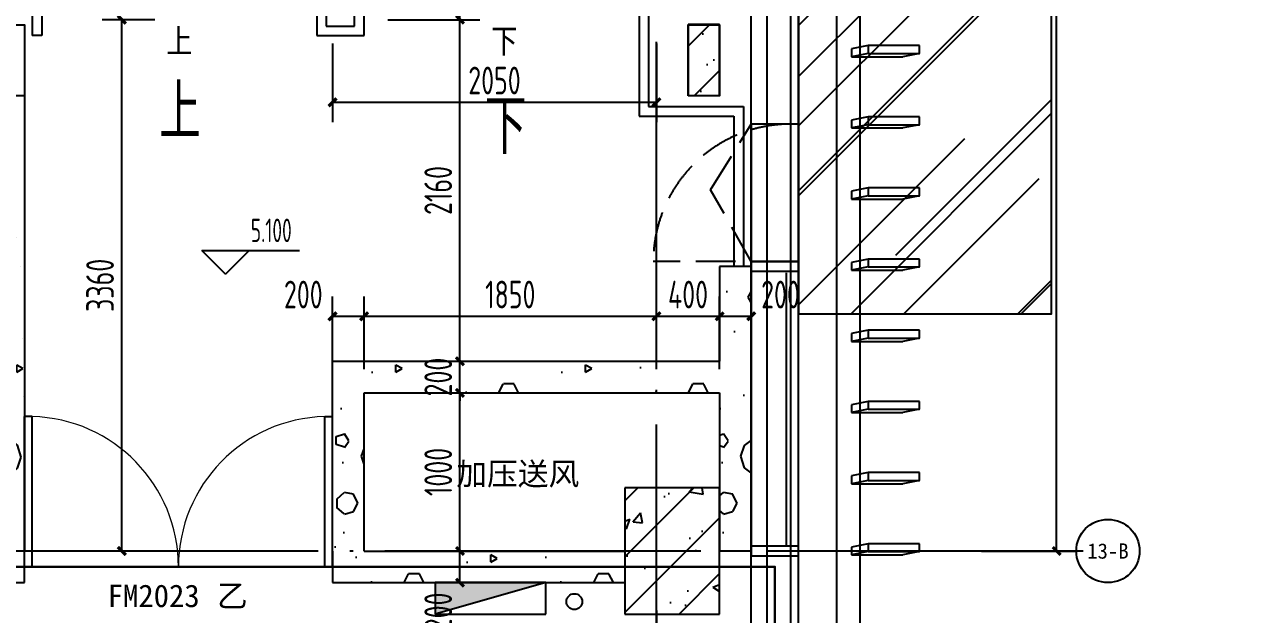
# Model space of a CAD drawing. Extents: x 116425 to 211028, y 11881 to 56060.
# Drawn here: x 120423 to 128145, y 18144 to 21876 of the extents above; entities that cross this region are included whole.
import ezdxf
from ezdxf.enums import TextEntityAlignment as Align
from ezdxf.xclip import XClip

# ---------------------------------------------------------------- set-up
doc = ezdxf.new("R2010")
doc.units = 0
doc.header["$LTSCALE"] = 1000
doc.header["$MEASUREMENT"] = 0
doc.header["$XCLIPFRAME"] = 0
for name, pattern in [('13#楼幕墙$0$DASH', [0.35, 0.25, -0.1]), ('X-104 13#平面$0$DASH', [0.35, 0.25, -0.1]), ('X-104 13#平面$0$DOTE', [2.42, 2, -0.2, 0.02, -0.2])]:
    doc.linetypes.add(name, pattern=pattern)
for name, color, linetype in [('01-标注_尺寸', 124, 'Continuous'), ('01-标注_标高', 200, 'Continuous'), ('01-标注_轴线坐标', 132, 'Continuous'), ('02-TEXT_标注', 130, 'Continuous'), ('02-TEXT_轴号', 7, 'Continuous'), ('13#楼幕墙$0$A-C_幕墙龙骨', 133, 'Continuous'), ('13#楼幕墙$0$A-C_玻璃幕墙', 140, 'Continuous'), ('13#楼幕墙$0$A-C_窗', 140, 'Continuous'), ('13#楼幕墙$0$A-TECH_结构', 21, 'Continuous'), ('13#楼幕墙$0$A-金属背板', 30, 'Continuous'), ('13#楼幕墙$0$D-铝板', 181, 'Continuous'), ('DOOR_FIRE_TEXT', 7, 'Continuous'), ('s-colu', 40, 'Continuous'), ('X-104 13#平面$0$A-C_玻璃幕墙', 140, 'Continuous'), ('X-104 13#平面$0$A-O_屋面', 201, 'Continuous'), ('X-104 13#平面$0$A-TECH_水', 3, 'Continuous'), ('X-104 13#平面$0$A-TECH_结构', 21, 'Continuous'), ('X-104 13#平面$0$A_AXIS-轴线', 36, 'X-104 13#平面$0$DOTE'), ('X-104 13#平面$0$DOOR_FIRE', 220, 'Continuous'), ('X-104 13#平面$0$EH_玻璃', 156, 'Continuous'), ('X-104 13#平面$0$PUB_TEXT', 7, 'Continuous'), ('X-104 13#平面$0$s-colu', 40, 'Continuous'), ('X-104 13#平面$0$X-104 13#平面$0$A-TECH_结构', 21, 'Continuous'), ('X-104 13#平面$1$05-填充_天正', 26, 'Continuous'), ('X-104 13#平面$1$A-E_栏杆', 232, 'Continuous'), ('X-104 13#平面$1$A_STR-砌块墙', 121, 'Continuous'), ('X-104 13#平面$1$A_STR-砼柱', 51, 'Continuous')]:
    doc.layers.add(name, color=color, linetype=linetype)
doc.layers.add('X-104 13#平面$0$000套内', color=226, linetype='Continuous', lineweight=30, plot=False)
doc.styles.add('_TCH_AXIS', font='STXIHEI_0.TTF', dxfattribs={"width": 0.75})
doc.styles.add('_TCH_DIM', font='ros1.shx', dxfattribs={"bigfont": 'jd.shx'})
doc.styles.add('_TCH_DIM_T3', font='ROS1', dxfattribs={"width": 0.8, "bigfont": 'JD'})
doc.styles.add('_TCH_WINDOW', font='STXIHEI_0.TTF')
doc.styles.get("Standard").update_dxf_attribs({"font": 'STXIHEI_0.TTF'})
doc.styles.add('X-104 13#平面$0$_TCH_DIM', font='ros1.shx', dxfattribs={"width": 0.8, "bigfont": 'jd.shx'})
doc.dimstyles.new('_TCH_ARCH&&50', dxfattribs={"dimtxt": 175, "dimasz": 50, "dimexe": 125, "dimexo": 150, "dimgap": 50, "dimtad": 1, "dimdec": 0, "dimzin": 0, "dimdsep": 46, "dimtxsty": '_TCH_DIM_T3', "dimblk": 'ARCHTICK', "dimcen": 0.09, "dimclrt": 7, "dimazin": 2, "dimtfac": 1, "dimtdec": 0, "dimtix": 1, "dimtmove": 2, "dimatfit": 3, "dimfxl": 0, "dimtolj": 1, "dimtzin": 0, "dimarcsym": 0})
pattern_1 = [(0, (354, -366), (600, 1200), [0, -1200]), (0, (-348, -528), (600, 1200), [0, -1200]), (0, (42, -540), (600, 1200), [0, -1200]), (0, (468, -186), (600, 1200), [0, -1200]), (0, (-30, -600), (600, 1200), [0, -1200]), (0, (588, 570), (600, 1200), [0, -1200]), (0, (222, 474), (600, 1200), [0, -1200]), (0, (414, 324), (600, 1200), [0, -1200]), (0, (-564, 300), (600, 1200), [0, -1200]), (0, (24, 246), (600, 1200), [0, -1200]), (0, (-204, -60), (600, 1200), [0, -1200]), (0, (-192, -510), (600, 1200), [0, -1200]), (0, (258, -558), (600, 1200), [0, -1200]), (0, (588, -30), (600, 1200), [0, -1200]), (0, (-534, -216), (600, 1200), [0, -1200]), (0, (-432, -12), (600, 1200), [0, -1200]), (0, (36, -96), (600, 1200), [0, -1200]), (0, (-132, -270), (600, 1200), [0, -1200]), (0, (-228, 126), (600, 1200), [0, -1200]), (0, (-78, 576), (600, 1200), [0, -1200]), (0, (-486, -468), (600, 1200), [0, -1200]), (0, (174, 330), (600, 1200), [0, -1200]), (0, (-384, 348), (600, 1200), [0, -1200]), (0, (-480, 504), (600, 1200), [0, -1200]), (130.601294, (514.286, 194.286), (-2999.999967, 3600.000016), [52.683, -22074.222]), (18.43495, (428.57, 217.14), (3000, 1200), [54.21, -7535.256]), (90, (428.6, 165.7), (600, 1200), [51.429, -2348.571]), (161.56505, (480, 148.57), (-3000, 1199.9999), [54.21, -7535.256]), (53.1301, (480, 148.57), (600, 1200), [57.143, -5942.857]), (135, (525.7, -462.86), (-600, 1200), [48.487, -3345.625]), (45, (457.14, -462.86), (600, 1200), [48.487, -3345.625]), (135, (491.43, -497.14), (-600, 1200), [48.487, -3345.625]), (45, (491.43, -497.14), (600, 1200), [48.487, -3345.625]), (116.565, (-51.4, 342.9), (-0.0001, 2400), [63.888, -1277.753]), (180, (-80, 400), (-600, 1200), [68.571, -1131.428]), (63.435, (-177.1, 342.9), (5e-06, 2400), [63.888, -1277.753]), (116.565, (-148.6, 285.7), (-0.0001, 2400), [63.888, -1277.753]), (0, (-148.6, 285.7), (600, 1200), [68.571, -1131.428]), (63.435, (-80, 285.7), (5e-06, 2400), [63.888, -1277.753]), (107.10273, (400, -62.857), (-1799.999931, 6000.00001), [77.723, -32565.805]), (143.97263, (377.14, 11.43), (-11399.999855, 8399.99999), [77.723, -16244.04]), (180, (314.3, 57.1), (-600, 1200), [74.286, -1125.714]), (36.02737, (177.14, 11.43), (11399.999916, 8399.99991), [77.723, -16244.04]), (71.56505, (154.29, -57.14), (1800, 6000), [72.28, -7517.186]), (107.10273, (177.143, -131.43), (-1799.999931, 6000.00001), [77.723, -32565.805]), (143.97263, (240, -177.14), (-11399.999855, 8399.99999), [77.723, -16244.04]), (0, (240, -177.1), (600, 1200), [74.286, -1125.714]), (36.02737, (314.29, -177.14), (11399.999916, 8399.99991), [77.723, -16244.04]), (71.56505, (377.14, -131.43), (1800, 6000), [72.28, -7517.186]), (150.25512, (411.43, 497.14), (-1800, 1199.99999), [46.07, -9628.639]), (90, (371.4, 474.3), (600, 1200), [45.714, -2354.285]), (29.74488, (371.43, 474.29), (1800, 1200), [46.07, -9628.639]), (116.565, (131.4, -354.3), (-0.0001, 2400), [63.888, -1277.753]), (168.69007, (102.86, -297.14), (-5400, 1199.99997), [58.275, -12179.371]), (41.185925, (0, -325.714), (14999.99991, 13199.999885), [60.744, -25451.604]), (90, (0, -382.86), (600, 1200), [57.143, -2342.857]), (138.814074, (45.714, -422.857), (-14999.999733, 13200.000084), [60.744, -25451.604]), (16.699244, (45.714, -422.857), (19799.99985, 5999.999937), [59.659, -24997.075]), (60.945396, (102.86, -405.714), (600, 1199.99999), [58.832, -24650.679]), (109.983106, (-371.43, 148.57), (-3000.00001, 8399.999978), [66.884, -28024.395]), (155.556045, (-394.286, 211.43), (-7800.00003, 3599.999925), [69.046, -28930.263]), (24.443955, (-520, 211.43), (7800.000004, 3599.999983), [69.046, -28930.263]), (70.016893, (-542.857, 148.57), (3000.00001, 8399.99998), [66.884, -28024.395]), (109.983106, (-520, 85.714), (-3000.00001, 8399.999978), [66.884, -28024.395]), (160.01689, (-457.14, 62.86), (-3000, 1199.99995), [66.884, -13978.755]), (19.98311, (-457.14, 62.86), (2999.99998, 1200), [66.884, -13978.755]), (70.016893, (-394.286, 85.714), (3000.00001, 8399.99998), [66.884, -28024.395]), (122.00538, (74.29, 40), (-600.00008, 1199.99994), [53.908, -11266.868]), (18.43495, (-5.71, 68.57), (3000, 1200), [54.21, -7535.256]), (90, (-5.7, 17.14), (600, 1200), [51.429, -2348.571]), (161.56505, (45.71, 0), (-3000, 1199.9999), [54.21, -7535.256]), (54.46232, (45.714, 0), (4199.999994, 5999.99999), [49.156, -20596.423]), (116.565, (-274.3, -251.4), (-0.0001, 2400), [63.888, -1277.753]), (180, (-302.9, -194.3), (-600, 1200), [62.857, -1137.143]), (59.03624, (-400, -251.43), (600, 1199.99999), [66.64, -13927.644]), (120.96376, (-365.71, -308.57), (-600.00008, 1199.99994), [66.64, -13927.644]), (0, (-365.7, -308.6), (600, 1200), [62.857, -1137.143]), (63.435, (-302.9, -308.6), (5e-06, 2400), [63.888, -1277.753])]
pattern_2 = [(45, (0, 0), (-176.7767, 176.7767), []), (50, (0, 0), (717.26, -62.752), [75, -825]), (355, (0, 0), (-138.7513, 752.192), [60, -660]), (100.4514, (59.8, -5.2), (578.5094, 689.4395), [63.74, -701.142]), (46.1842, (0, 200), (1067.241, -165.519), [112.5, -1237.5]), (96.6356, (88.9, 186.2), (934.663, 974.118), [95.61, -1051.713]), (351.1842, (0, 200), (934.662, 974.119), [90, -990]), (21, (100, 150), (596.907, -402.619), [75, -825]), (326, (100, 150), (243.3153, 725.15), [60, -660]), (71.4514, (149.74, 116.45), (840.2226, 322.5305), [63.74, -701.142]), (37.5, (0, 0), (12.15986, 332.89385), [0, -652, 0, -670, 0, -662.5]), (7.5, (0, 0), (263.0695, 394.4117), [0, -382, 0, -637, 0, -252.5]), (327.5, (-223, 0), (533.8224, -22.5549), [0, -250, 0, -780, 0, -1035]), (317.5, (-323, 0), (583.1862, 100.105), [0, -325, 0, -518, 0, -735])]

# ---------------------------------------------------------------- blocks, each defined once
blk = doc.blocks.new('图框-A1')
for points, const_width in [([(0, 0), (841, 0), (841, 594), (0, 594)], 0.05), ([(766, 584), (25, 584), (25, 10), (766, 10)], 0.5)]:
    blk.add_lwpolyline(points, close=True, dxfattribs=dict(const_width=const_width))
blk = doc.blocks.new('X-104 13#平面$0$zzzzx')
at = {"layer": 'X-104 13#平面$0$A_AXIS-轴线', "linetype": 'X-104 13#平面$0$DOTE'}
blk.add_line((60408.4, 9000), (-2925, 9000), dxfattribs=at)
blk = doc.blocks.new('13#楼幕墙$0$llllei')
for p, q in [((325, 50), (0, 50)), ((0, 50), (0, 0)), ((0, 0), (325, 0)), ((325, 0), (325, 50))]:
    blk.add_line(p, q)
for points in [[(0, 50), (-105, 29)], [(-105, 29), (-105, -21)], [(0, 0), (-105, -21)], [(325, 0), (220, -21)], [(-105, -21), (220, -21)]]:
    blk.add_lwpolyline(points)
blk = doc.blocks.new('13#楼幕墙$0$A$C7A413A1D')
blk.add_lwpolyline([(-70, -300), (-10, -300), (-10, 0), (-70, 0)], close=True)
blk = doc.blocks.new('13#楼幕墙$0$A$C2B4E24BF')
at = {"linetype": '13#楼幕墙$0$DASH'}
for points in [[(5, 50), (5, 920)], [(5, 300), (460, 557), (875, 300)]]:
    blk.add_lwpolyline(points, dxfattribs=at)
blk.add_lwpolyline([(5, 0), (875, 0), (875, 300), (5, 300)], close=True)
blk.add_arc((5, 50), 870, 0, 90, dxfattribs=at)
blk = doc.blocks.new('13#楼幕墙')
at = {"layer": '13#楼幕墙$0$A-C_玻璃幕墙'}
for p, q in [((58350, 61350), (58350, 81336.6)), ((58400, 61300), (58400, 81359.9)), ((58200, 61500), (58200, 81266.6))]:
    blk.add_line(p, q, dxfattribs=at)
at = {"layer": '13#楼幕墙$0$A-TECH_结构'}
blk.add_lwpolyline([(4402.3, 77600), (-600, 77600), (-600, 60000), (21800, 60000), (21800, 61600), (58100, 61600), (58100, 81220), (53261.3, 85280.2), (38100, 76526.8), (38100, 72300), (12409.7, 72300), (4402.3, 77600)], dxfattribs=at)
at = {"layer": '13#楼幕墙$0$A-金属背板'}
blk.add_line((58320, 73160), (58320, 71430), dxfattribs=at)
at = {"layer": '13#楼幕墙$0$D-铝板'}
blk.add_lwpolyline([(58790, 81359.9), (58640, 81359.9), (58640, 61200), (58790, 61050), (58790, 81359.9)], close=True, dxfattribs=at)
at = {"layer": '13#楼幕墙$0$A-C_幕墙龙骨', "rotation": 90}
for p in [(58100, 73240), (58100, 71440)]:
    blk.add_blockref('13#楼幕墙$0$A$C7A413A1D', p, dxfattribs=at)
at = {"layer": '13#楼幕墙$0$A-C_窗', "rotation": 90}
blk.add_blockref('13#楼幕墙$0$A$C2B4E24BF', (58400, 73225), dxfattribs=at)
at = {"layer": '13#楼幕墙$0$D-铝板'}
for p in [(58840, 74546), (58840, 74096), (58840, 73646), (58840, 73196), (58840, 72746), (58840, 72296), (58840, 71846), (58840, 71396)]:
    blk.add_blockref('13#楼幕墙$0$llllei', p, dxfattribs=at)
blk = doc.blocks.new('X-104 13#平面$0$轴网')
at = {"layer": 'X-104 13#平面$0$A_AXIS-轴线', "linetype": 'X-104 13#平面$0$DOTE'}
for p, q in [((57500, -7401), (57500, 24620.3)), ((60408.4, 9000), (-2925, 9000))]:
    blk.add_line(p, q, dxfattribs=at)
blk = doc.blocks.new('X-104 13#平面$0$$TwtSys$00000434')
for p, q in [((-0.5, 0.5), (-0.5, -0.5)), ((-0.5, -0.5), (0.5, 0.5)), ((0.5, 0.5), (-0.5, 0.5)), ((0.5, -0.5), (0.5, 0.5)), ((-0.5, -0.5), (0.5, -0.5))]:
    blk.add_line(p, q)
blk.add_solid([(0.5, -0.5), (0.5, 0.5), (-0.5, -0.5)])
blk = doc.blocks.new('X-104 13#平面$0$A$C55540B70')
at = {"layer": 'X-104 13#平面$0$A-TECH_水'}
blk.add_circle((-520, 71080), 50, dxfattribs=at)
at = {"layer": 'X-104 13#平面$0$A-TECH_水', "xscale": -700, "yscale": -200, "zscale": 700}
blk.add_blockref('X-104 13#平面$0$$TwtSys$00000434', (-1050, 71100), dxfattribs=at)
blk = doc.blocks.new('X-104 13#平面$0$A$C45D52E12')
at = {"layer": 'X-104 13#平面$0$X-104 13#平面$0$A-TECH_结构'}
blk.add_lwpolyline([(58300, -18800), (58300, 820.1), (53472.9, 4870.3), (38300, -3873.4), (38300, -8100), (12609.7, -8100), (4602.3, -2800), (-400, -2800), (-400, -20400), (22000, -20400), (22000, -18800)], close=True, dxfattribs=at)
blk = doc.blocks.new('X-104 13#平面$0$$DorLib2D$00000002')
for p, q in [((-0.5, 0), (-0.5, 0.4875)), ((-0.475, 0.4875), (-0.5, 0.4875)), ((-0.475, 0), (-0.475, 0.4875)), ((0.475, 0), (0.475, 0.4875)), ((0.475, 0.4875), (0.5, 0.4875)), ((0.5, 0), (0.5, 0.4875)), ((-0.5, 0), (-0.475, 0)), ((0.5, 0), (0.475, 0))]:
    blk.add_line(p, q)
at = {"lineweight": 13}
for centre, start, end in [((-0.4875, 0), 0, 88.5307), ((0.4875, 0), 91.4693, 180)]:
    blk.add_arc(centre, 0.4875, start, end, dxfattribs=at)
blk = doc.blocks.new('X-104 13#平面')
at = {"layer": 'X-104 13#平面$0$EH_玻璃'}
h = blk.add_hatch(dxfattribs=at)
h.set_pattern_fill('AR-RROOF', color=256, scale=600, angle=45)
h.set_pattern_definition([(45, (0, 0), (646.5784, 1724.209), [11430, -1524, 3810, -762]), (45, (447.2, 986), (-1255.44, 177.809), [2286, -251.46, 4572, -571.5]), (45, (-188.6, 727.4), (2440.8336, 3162.8462), [6096, -1066.8, 3048, -762])])
h.paths.add_polyline_path([(60000, 75300), (58400, 75300), (58400, 72900), (60000, 72900)])
at = {"layer": 'X-104 13#平面$1$05-填充_天正'}
h = blk.add_hatch(dxfattribs=at)
h.set_pattern_fill('钢筋混凝土', color=256, scale=100, style=0)
h.set_pattern_definition(pattern_2)
h.paths.add_polyline_path([(57700, 74280), (57900, 74280), (57900, 74730), (57700, 74730)])
h = blk.add_hatch(dxfattribs=at)
h.set_pattern_fill('加气混凝土', color=256, scale=100, style=0)
h.set_pattern_definition(pattern_1)
h.paths.add_polyline_path([(53500, 74280), (53300, 74280), (53300, 73550), (53366.7, 73450), (53500, 73450)])
h = blk.add_hatch(dxfattribs=at)
h.set_pattern_fill('加气混凝土', color=256, scale=100, style=0)
h.set_pattern_definition(pattern_1)
h.paths.add_polyline_path([(53366.7, 73450), (53300, 73350), (53300, 71400), (53400, 71333.3), (53500, 71400), (53500, 73450)])
h = blk.add_hatch(dxfattribs=at)
h.set_pattern_fill('加气混凝土', color=256, scale=100, style=0)
h.set_pattern_definition(pattern_1)
h.paths.add_polyline_path([(57900, 73200), (57900, 72600), (57966.7, 72516.7), (58100, 72550), (58100, 73200)])
h = blk.add_hatch(dxfattribs=at)
h.set_pattern_fill('加气混凝土', color=256, scale=100, style=0)
h.set_pattern_definition(pattern_1)
h.paths.add_polyline_path([(55566.7, 71333.3), (55650, 71400), (55650, 72400), (55450, 72600), (55450, 71400)])
h = blk.add_hatch(dxfattribs=at)
h.set_pattern_fill('加气混凝土', color=256, scale=100, style=0)
h.set_pattern_definition(pattern_1)
h.paths.add_polyline_path([(55450, 72600), (55650, 72400), (57900, 72400), (57966.7, 72516.7), (57900, 72600)])
h = blk.add_hatch(dxfattribs=at)
h.set_pattern_fill('加气混凝土', color=256, scale=100, style=0)
h.set_pattern_definition(pattern_1)
h.paths.add_polyline_path([(57966.7, 72516.7), (57900, 72400), (57900, 71400), (58100, 71400), (58100, 72550)])
h = blk.add_hatch(dxfattribs=at)
h.set_pattern_fill('钢筋混凝土', color=256, scale=100, style=0)
h.set_pattern_definition(pattern_2)
h.paths.add_polyline_path([(57300, 71000), (57900, 71000), (57900, 71800), (57300, 71800)])
h = blk.add_hatch(dxfattribs=at)
h.set_pattern_fill('加气混凝土', color=256, scale=100, style=0)
h.set_pattern_definition(pattern_1)
h.paths.add_polyline_path([(53400, 71200), (53500, 71200), (53500, 71400), (53400, 71333.3)])
h = blk.add_hatch(dxfattribs=at)
h.set_pattern_fill('加气混凝土', color=256, scale=100, style=0)
h.set_pattern_definition(pattern_1)
h.paths.add_polyline_path([(55450, 71400), (55450, 71200), (55600, 71200), (55566.7, 71333.3)])
h = blk.add_hatch(dxfattribs=at)
h.set_pattern_fill('加气混凝土', color=256, scale=100, style=0)
h.set_pattern_definition(pattern_1)
h.paths.add_polyline_path([(55566.7, 71333.3), (55600, 71200), (57300, 71200), (57300, 71400), (55650, 71400)])
at = {"layer": 'X-104 13#平面$0$000套内'}
blk.add_lwpolyline([(4100, 77750), (4100, 68700), (-750, 68700), (-750, 59850), (21950, 59850), (21950, 61450), (58250, 61450), (58250, 71300), (48400, 71300), (48400, 73450), (53400, 73450), (53400, 80500), (58250, 80500), (58250, 81290.1), (53289, 85452.6), (37950, 76613.3), (37950, 72450), (12454.9, 72450), (4447.4, 77750)], close=True, dxfattribs=at)
at = {"layer": 'X-104 13#平面$0$A-C_玻璃幕墙'}
blk.add_lwpolyline([(60000, 75300), (58400, 75300), (58400, 72900), (60000, 72900)], close=True, dxfattribs=at)
at = {"layer": 'X-104 13#平面$0$A-O_屋面'}
blk.add_lwpolyline([(58400, 123700), (58400, 143760), (53305, 148035), (37800, 139100), (37800, 135000), (12500, 135000), (4492.6, 140300), (-900, 140300), (-900, 122100), (22100, 122100), (22100, 123700)], close=True, dxfattribs=at)
blk.add_lwpolyline([(57800, 143250), (57800, 143480.2), (53240.9, 147305.6), (38400, 138753.3), (38400, 134400), (12319.4, 134400), (4312, 139700), (-300, 139700), (-300, 122700), (21500, 122700), (21500, 124300), (57800, 124300), (57800, 126850)], dxfattribs=at)
at = {"layer": 'X-104 13#平面$0$A-TECH_结构', "linetype": 'X-104 13#平面$0$DASH'}
blk.add_lwpolyline([(58100, 124000), (58100, 143620), (53261.3, 147680.2), (38100, 138926.8), (38100, 134700), (12409.7, 134700), (4402.3, 140000), (-600, 140000), (-600, 122400), (21800, 122400), (21800, 124000)], close=True, dxfattribs=at)
blk.add_lwpolyline([(57900, 143526.7), (53240, 147436.9), (38300, 138811.3), (38300, 134500), (12349.5, 134500), (4342.1, 139800), (-400, 139800), (-400, 122600), (21600, 122600), (21600, 124200), (57900, 124200), (57900, 143526.7)], dxfattribs=at)
at = {"layer": 'X-104 13#平面$0$A-TECH_结构'}
blk.add_lwpolyline([(58100, 61600), (58100, 81220), (53261.3, 85280.2), (38100, 76526.8), (38100, 72300), (12409.7, 72300), (4402.3, 77600), (-600, 77600), (-600, 60000), (21800, 60000), (21800, 61600)], close=True, dxfattribs=at)
at = {"layer": 'X-104 13#平面$0$s-colu'}
for points in [[(53300.2, 74278), (53300.2, 74728), (53500.2, 74728), (53500.2, 74278)], [(57700, 74278), (57700, 74728), (57900, 74728), (57900, 74278)]]:
    blk.add_lwpolyline(points, close=True, dxfattribs=at)
at = {"layer": 'X-104 13#平面$1$A-E_栏杆'}
for p, q in [((57390, 80000), (57390, 74150)), ((57450, 80000), (57450, 74210)), ((53550, 78500), (53550, 74660)), ((53610, 78500), (53610, 74660)), ((55350, 78500), (55350, 74660)), ((55650, 74660), (55650, 78500)), ((55410, 78440), (55410, 74720)), ((55590, 74720), (55590, 78440)), ((55410, 74720), (55590, 74720)), ((53610, 74660), (53550, 74660)), ((55350, 74660), (55650, 74660)), ((57390, 74150), (57990, 74150)), ((57450, 74210), (58050, 74210)), ((57990, 74150), (57990, 73200)), ((58050, 74210), (58050, 73200)), ((58050, 73200), (57990, 73200))]:
    blk.add_line(p, q, dxfattribs=at)
at = {"layer": 'X-104 13#平面$1$A_STR-砌块墙'}
for p, q in [((53500, 74280), (53500, 73450)), ((53500, 73450), (53500, 71400)), ((57900, 73200), (57900, 72600)), ((58100, 73200), (57900, 73200)), ((58100, 73200), (58100, 72550)), ((55450, 71400), (55450, 72600)), ((55450, 72600), (57900, 72600)), ((58100, 72550), (58100, 71400)), ((55650, 71400), (55650, 72400)), ((55650, 72400), (57900, 72400)), ((57900, 72400), (57900, 71400)), ((53500, 71200), (53500, 71400)), ((55450, 71400), (55450, 71200)), ((55650, 71400), (57300, 71400)), ((58100, 71400), (57900, 71400)), ((53400, 71200), (53500, 71200)), ((55450, 71200), (55600, 71200)), ((55600, 71200), (57300, 71200))]:
    blk.add_line(p, q, dxfattribs=at)
at = {"layer": 'X-104 13#平面$1$A_STR-砼柱'}
for p, q in [((57900, 74730), (57700, 74730)), ((57700, 74730), (57700, 74280)), ((57900, 74280), (57900, 74730)), ((57700, 74280), (57900, 74280)), ((57900, 71800), (57300, 71800)), ((57300, 71800), (57300, 71000)), ((57900, 71000), (57900, 71800)), ((57300, 71000), (57900, 71000))]:
    blk.add_line(p, q, dxfattribs=at)
for name, p in [('X-104 13#平面$0$zzzzx', (0, 124800)), ('X-104 13#平面$0$A$C45D52E12', (-200, 142800)), ('X-104 13#平面$0$A$C55540B70', (57500, 0)), ('X-104 13#平面$0$轴网', (0, 62400))]:
    blk.add_blockref(name, p)
at = {"xscale": 100, "yscale": 100, "zscale": 100}
blk.add_blockref('图框-A1', (-10634.5, -20285.2), dxfattribs=at)
at = {"layer": 'X-104 13#平面$0$A-TECH_结构'}
blk.add_blockref('13#楼幕墙', (0, 0), dxfattribs=at)
at = {"layer": 'X-104 13#平面$0$DOOR_FIRE', "xscale": 1950, "yscale": 1950, "zscale": 200}
blk.add_blockref('X-104 13#平面$0$$DorLib2D$00000002', (54475, 71300), dxfattribs=at)
at = {"layer": 'X-104 13#平面$0$PUB_TEXT', "style": 'X-104 13#平面$0$_TCH_DIM', "width": 0.8}
for s, p in [('上', (54352.4, 74005)), ('下', (56413.2, 73910.4))]:
    blk.add_text(s, height=347.3, dxfattribs=at).set_placement(p)
blk = doc.blocks.new('_ArchTick')
at = {"color": 0, "linetype": 'ByBlock', "const_width": 0.4}
blk.add_lwpolyline([(-0.5, -0.5), (0.5, 0.5)], dxfattribs=at)
blk = doc.blocks.new('*D846')
at = {"layer": '01-标注_尺寸', "color": 0, "lineweight": -2, "transparency": 16777216}
for p, q in [((126630.3, 27546.4), (127080.3, 27546.4)), ((126955.3, 18546.4), (126955.3, 27546.4)), ((126630.3, 18546.4), (127080.3, 18546.4))]:
    blk.add_line(p, q, dxfattribs=at)
at = {"layer": 'Defpoints', "color": 0, "transparency": 16777216}
for p in [(126480.3, 27546.4), (126955.3, 27546.4), (126480.3, 18546.4)]:
    blk.add_point(p, dxfattribs=at)
at = {"layer": '01-标注_尺寸', "color": 0, "lineweight": -2, "transparency": 16777216, "xscale": 50, "yscale": 50, "zscale": 50}
for p, rotation in [((126955.3, 27546.4), 90), ((126955.3, 18546.4), 270)]:
    blk.add_blockref('_ArchTick', p, dxfattribs=dict(at, rotation=rotation))
at = {"layer": '01-标注_尺寸', "color": 7, "transparency": 16777216, "insert": (126817.8, 23046.4), "char_height": 175, "attachment_point": 5, "rotation": 90, "style": '_TCH_DIM_T3'}
blk.add_mtext('\\A1;9000', dxfattribs=at)
blk = doc.blocks.new('*D851')
at = {"layer": '01-标注_尺寸', "color": 0, "lineweight": -2, "transparency": 16777216}
for p, q in [((121247.9, 21906.4), (120914.3, 21906.4)), ((121039.3, 18546.4), (121039.3, 21906.4)), ((121247.9, 18546.4), (120914.3, 18546.4))]:
    blk.add_line(p, q, dxfattribs=at)
at = {"layer": 'Defpoints', "color": 0, "transparency": 16777216}
for p in [(121039.3, 21906.4), (121397.9, 21906.4), (121397.9, 18546.4)]:
    blk.add_point(p, dxfattribs=at)
at = {"layer": '01-标注_尺寸', "color": 0, "lineweight": -2, "transparency": 16777216, "xscale": 50, "yscale": 50, "zscale": 50}
for p, rotation in [((121039.3, 21906.4), 90), ((121039.3, 18546.4), 270)]:
    blk.add_blockref('_ArchTick', p, dxfattribs=dict(at, rotation=rotation))
at = {"layer": '01-标注_尺寸', "color": 7, "transparency": 16777216, "insert": (120901.8, 20226.4), "char_height": 175, "attachment_point": 5, "rotation": 90, "style": '_TCH_DIM_T3'}
blk.add_mtext('\\A1;3360', dxfattribs=at)
blk = doc.blocks.new('*D853')
at = {"layer": '01-标注_尺寸', "color": 0, "lineweight": -2, "transparency": 16777216}
for p, q in [((122722.9, 25546.4), (123304.4, 25546.4)), ((123179.4, 21906.4), (123179.4, 25546.4)), ((122722.9, 21906.4), (123304.4, 21906.4))]:
    blk.add_line(p, q, dxfattribs=at)
at = {"layer": 'Defpoints', "color": 0, "transparency": 16777216}
for p in [(122572.9, 25546.4), (123179.4, 25546.4), (122572.9, 21906.4)]:
    blk.add_point(p, dxfattribs=at)
at = {"layer": '01-标注_尺寸', "color": 0, "lineweight": -2, "transparency": 16777216, "xscale": 50, "yscale": 50, "zscale": 50}
for p, rotation in [((123179.4, 25546.4), 90), ((123179.4, 21906.4), 270)]:
    blk.add_blockref('_ArchTick', p, dxfattribs=dict(at, rotation=rotation))
at = {"layer": '01-标注_尺寸', "color": 7, "transparency": 16777216, "insert": (123041.9, 23726.4), "char_height": 175, "attachment_point": 5, "rotation": 90, "style": '_TCH_DIM_T3'}
blk.add_mtext('\\A1;280×13=3640', dxfattribs=at)
blk = doc.blocks.new('*D854')
at = {"layer": '01-标注_尺寸', "color": 0, "lineweight": -2, "transparency": 16777216}
for p, q in [((122722.9, 21906.4), (123304.4, 21906.4)), ((123179.4, 19746.4), (123179.4, 21906.4)), ((122722.9, 19746.4), (123304.4, 19746.4))]:
    blk.add_line(p, q, dxfattribs=at)
at = {"layer": 'Defpoints', "color": 0, "transparency": 16777216}
for p in [(122572.9, 21906.4), (123179.4, 21906.4), (122572.9, 19746.4)]:
    blk.add_point(p, dxfattribs=at)
at = {"layer": '01-标注_尺寸', "color": 0, "lineweight": -2, "transparency": 16777216, "xscale": 50, "yscale": 50, "zscale": 50}
for p, rotation in [((123179.4, 21906.4), 90), ((123179.4, 19746.4), 270)]:
    blk.add_blockref('_ArchTick', p, dxfattribs=dict(at, rotation=rotation))
at = {"layer": '01-标注_尺寸', "color": 7, "transparency": 16777216, "insert": (123041.9, 20826.4), "char_height": 175, "attachment_point": 5, "rotation": 90, "style": '_TCH_DIM_T3'}
blk.add_mtext('\\A1;2160', dxfattribs=at)
blk = doc.blocks.new('*D855')
at = {"layer": '01-标注_尺寸', "color": 0, "lineweight": -2, "transparency": 16777216}
for p, q in [((123179.4, 19746.4), (123179.4, 19796.4)), ((122722.9, 19746.4), (123304.4, 19746.4)), ((123179.4, 19546.4), (123179.4, 19746.4)), ((122722.9, 19546.4), (123304.4, 19546.4)), ((123179.4, 19546.4), (123179.4, 19496.4))]:
    blk.add_line(p, q, dxfattribs=at)
at = {"layer": 'Defpoints', "color": 0, "transparency": 16777216}
for p in [(122572.9, 19746.4), (123179.4, 19746.4), (122572.9, 19546.4)]:
    blk.add_point(p, dxfattribs=at)
at = {"layer": '01-标注_尺寸', "color": 0, "lineweight": -2, "transparency": 16777216, "xscale": 50, "yscale": 50, "zscale": 50}
for p, rotation in [((123179.4, 19746.4), 270), ((123179.4, 19546.4), 90)]:
    blk.add_blockref('_ArchTick', p, dxfattribs=dict(at, rotation=rotation))
at = {"layer": '01-标注_尺寸', "color": 7, "transparency": 16777216, "insert": (123041.9, 19646.4), "char_height": 175, "attachment_point": 5, "rotation": 90, "style": '_TCH_DIM_T3'}
blk.add_mtext('\\A1;200', dxfattribs=at)
blk = doc.blocks.new('*D856')
at = {"layer": '01-标注_尺寸', "color": 0, "lineweight": -2, "transparency": 16777216}
for p, q in [((122722.9, 19546.4), (123304.4, 19546.4)), ((123179.4, 18546.4), (123179.4, 19546.4)), ((122722.9, 18546.4), (123304.4, 18546.4))]:
    blk.add_line(p, q, dxfattribs=at)
at = {"layer": 'Defpoints', "color": 0, "transparency": 16777216}
for p in [(122572.9, 19546.4), (123179.4, 19546.4), (122572.9, 18546.4)]:
    blk.add_point(p, dxfattribs=at)
at = {"layer": '01-标注_尺寸', "color": 0, "lineweight": -2, "transparency": 16777216, "xscale": 50, "yscale": 50, "zscale": 50}
for p, rotation in [((123179.4, 19546.4), 90), ((123179.4, 18546.4), 270)]:
    blk.add_blockref('_ArchTick', p, dxfattribs=dict(at, rotation=rotation))
at = {"layer": '01-标注_尺寸', "color": 7, "transparency": 16777216, "insert": (123041.9, 19046.4), "char_height": 175, "attachment_point": 5, "rotation": 90, "style": '_TCH_DIM_T3'}
blk.add_mtext('\\A1;1000', dxfattribs=at)
blk = doc.blocks.new('*D857')
at = {"layer": '01-标注_尺寸', "color": 0, "lineweight": -2, "transparency": 16777216}
for p, q in [((122722.9, 18546.4), (123304.4, 18546.4)), ((123179.4, 18346.4), (123179.4, 18546.4)), ((122722.9, 18346.4), (123304.4, 18346.4))]:
    blk.add_line(p, q, dxfattribs=at)
at = {"layer": 'Defpoints', "color": 0, "transparency": 16777216}
for p in [(122572.9, 18546.4), (123179.4, 18546.4), (122572.9, 18346.4)]:
    blk.add_point(p, dxfattribs=at)
at = {"layer": '01-标注_尺寸', "color": 0, "lineweight": -2, "transparency": 16777216, "xscale": 50, "yscale": 50, "zscale": 50}
for p, rotation in [((123179.4, 18546.4), 90), ((123179.4, 18346.4), 270)]:
    blk.add_blockref('_ArchTick', p, dxfattribs=dict(at, rotation=rotation))
at = {"layer": '01-标注_尺寸', "color": 7, "transparency": 16777216, "insert": (123041.9, 18161.4), "char_height": 175, "attachment_point": 5, "rotation": 90, "style": '_TCH_DIM_T3'}
blk.add_mtext('\\A1;200', dxfattribs=at)
blk = doc.blocks.new('*D858')
at = {"layer": '01-标注_尺寸', "color": 0, "lineweight": -2, "transparency": 16777216}
for p, q in [((124822.9, 19696.4), (124822.9, 20155.6)), ((125022.9, 19696.4), (125022.9, 20155.6)), ((124822.9, 20030.6), (125022.9, 20030.6))]:
    blk.add_line(p, q, dxfattribs=at)
at = {"layer": 'Defpoints', "color": 0, "transparency": 16777216}
for p in [(125022.9, 20030.6), (124822.9, 19546.4), (125022.9, 19546.4)]:
    blk.add_point(p, dxfattribs=at)
at = {"layer": '01-标注_尺寸', "color": 0, "lineweight": -2, "transparency": 16777216, "xscale": 50, "yscale": 50, "zscale": 50, "rotation": 180}
blk.add_blockref('_ArchTick', (124822.9, 20030.6), dxfattribs=at)
at = {"layer": '01-标注_尺寸', "color": 0, "lineweight": -2, "transparency": 16777216, "xscale": 50, "yscale": 50, "zscale": 50}
blk.add_blockref('_ArchTick', (125022.9, 20030.6), dxfattribs=at)
at = {"layer": '01-标注_尺寸', "color": 7, "transparency": 16777216, "insert": (125207.9, 20168.1), "char_height": 175, "attachment_point": 5, "style": '_TCH_DIM_T3'}
blk.add_mtext('\\A1;200', dxfattribs=at)
blk = doc.blocks.new('*D859')
at = {"layer": '01-标注_尺寸', "color": 0, "lineweight": -2, "transparency": 16777216}
for p, q in [((124422.9, 19696.4), (124422.9, 20155.6)), ((124822.9, 19696.4), (124822.9, 20155.6)), ((124422.9, 20030.6), (124822.9, 20030.6))]:
    blk.add_line(p, q, dxfattribs=at)
at = {"layer": 'Defpoints', "color": 0, "transparency": 16777216}
for p in [(124822.9, 20030.6), (124422.9, 19546.4), (124822.9, 19546.4)]:
    blk.add_point(p, dxfattribs=at)
at = {"layer": '01-标注_尺寸', "color": 0, "lineweight": -2, "transparency": 16777216, "xscale": 50, "yscale": 50, "zscale": 50, "rotation": 180}
blk.add_blockref('_ArchTick', (124422.9, 20030.6), dxfattribs=at)
at = {"layer": '01-标注_尺寸', "color": 0, "lineweight": -2, "transparency": 16777216, "xscale": 50, "yscale": 50, "zscale": 50}
blk.add_blockref('_ArchTick', (124822.9, 20030.6), dxfattribs=at)
at = {"layer": '01-标注_尺寸', "color": 7, "transparency": 16777216, "insert": (124622.9, 20168.1), "char_height": 175, "attachment_point": 5, "style": '_TCH_DIM_T3'}
blk.add_mtext('\\A1;400', dxfattribs=at)
blk = doc.blocks.new('*D860')
at = {"layer": '01-标注_尺寸', "color": 0, "lineweight": -2, "transparency": 16777216}
for p, q in [((122572.9, 19696.4), (122572.9, 20155.6)), ((124422.9, 19696.4), (124422.9, 20155.6)), ((122572.9, 20030.6), (124422.9, 20030.6))]:
    blk.add_line(p, q, dxfattribs=at)
at = {"layer": 'Defpoints', "color": 0, "transparency": 16777216}
for p in [(124422.9, 20030.6), (122572.9, 19546.4), (124422.9, 19546.4)]:
    blk.add_point(p, dxfattribs=at)
at = {"layer": '01-标注_尺寸', "color": 0, "lineweight": -2, "transparency": 16777216, "xscale": 50, "yscale": 50, "zscale": 50, "rotation": 180}
blk.add_blockref('_ArchTick', (122572.9, 20030.6), dxfattribs=at)
at = {"layer": '01-标注_尺寸', "color": 0, "lineweight": -2, "transparency": 16777216, "xscale": 50, "yscale": 50, "zscale": 50}
blk.add_blockref('_ArchTick', (124422.9, 20030.6), dxfattribs=at)
at = {"layer": '01-标注_尺寸', "color": 7, "transparency": 16777216, "insert": (123497.9, 20168.1), "char_height": 175, "attachment_point": 5, "style": '_TCH_DIM_T3'}
blk.add_mtext('\\A1;1850', dxfattribs=at)
blk = doc.blocks.new('*D861')
at = {"layer": '01-标注_尺寸', "color": 0, "lineweight": -2, "transparency": 16777216}
for p, q in [((122372.9, 19696.4), (122372.9, 20155.6)), ((122572.9, 19696.4), (122572.9, 20155.6)), ((122372.9, 20030.6), (122572.9, 20030.6))]:
    blk.add_line(p, q, dxfattribs=at)
at = {"layer": 'Defpoints', "color": 0, "transparency": 16777216}
for p in [(122572.9, 20030.6), (122372.9, 19546.4), (122572.9, 19546.4)]:
    blk.add_point(p, dxfattribs=at)
at = {"layer": '01-标注_尺寸', "color": 0, "lineweight": -2, "transparency": 16777216, "xscale": 50, "yscale": 50, "zscale": 50, "rotation": 180}
blk.add_blockref('_ArchTick', (122372.9, 20030.6), dxfattribs=at)
at = {"layer": '01-标注_尺寸', "color": 0, "lineweight": -2, "transparency": 16777216, "xscale": 50, "yscale": 50, "zscale": 50}
blk.add_blockref('_ArchTick', (122572.9, 20030.6), dxfattribs=at)
at = {"layer": '01-标注_尺寸', "color": 7, "transparency": 16777216, "insert": (122187.9, 20168.1), "char_height": 175, "attachment_point": 5, "style": '_TCH_DIM_T3'}
blk.add_mtext('\\A1;200', dxfattribs=at)
blk = doc.blocks.new('*D881')
at = {"layer": '01-标注_尺寸', "color": 0, "lineweight": -2, "transparency": 16777216}
for p, q in [((122372.9, 21756.4), (122372.9, 21259)), ((124422.9, 21756.4), (124422.9, 21259)), ((122372.9, 21384), (124422.9, 21384))]:
    blk.add_line(p, q, dxfattribs=at)
at = {"layer": 'Defpoints', "color": 0, "transparency": 16777216}
for p in [(122372.9, 21906.4), (124422.9, 21906.4), (124422.9, 21384)]:
    blk.add_point(p, dxfattribs=at)
at = {"layer": '01-标注_尺寸', "color": 0, "lineweight": -2, "transparency": 16777216, "xscale": 50, "yscale": 50, "zscale": 50, "rotation": 180}
blk.add_blockref('_ArchTick', (122372.9, 21384), dxfattribs=at)
at = {"layer": '01-标注_尺寸', "color": 0, "lineweight": -2, "transparency": 16777216, "xscale": 50, "yscale": 50, "zscale": 50}
blk.add_blockref('_ArchTick', (124422.9, 21384), dxfattribs=at)
at = {"layer": '01-标注_尺寸', "color": 7, "transparency": 16777216, "insert": (123397.9, 21521.5), "char_height": 175, "attachment_point": 5, "style": '_TCH_DIM_T3'}
blk.add_mtext('\\A1;2050', dxfattribs=at)

msp = doc.modelspace()

# ---------------------------------------------------------------- linework, layer by layer
at = {"layer": '01-标注_标高'}
for p, q in [((121695.9, 20297.2), (121545.9, 20447.2)), ((121545.9, 20447.2), (122164.9, 20447.2)), ((121695.9, 20297.2), (121845.9, 20447.2))]:
    msp.add_line(p, q, dxfattribs=at)
at = {"layer": '01-标注_轴线坐标'}
for p, q in [((126480.3, 18546.4), (127080.3, 18546.4)), ((124422.9, 18169.3), (124422.9, 17319.3))]:
    msp.add_line(p, q, dxfattribs=at)
msp.add_circle((127280.3, 18546.4), 200, dxfattribs=at)
at = {"layer": 's-colu'}
for points in [[(120223.1, 21424.4), (120223.1, 21874.4), (120423.1, 21874.4), (120423.1, 21424.4)], [(124622.9, 21424.4), (124622.9, 21874.4), (124822.9, 21874.4), (124822.9, 21424.4)]]:
    msp.add_lwpolyline(points, close=True, dxfattribs=at)

# ---------------------------------------------------------------- block references
ref = msp.add_blockref('X-104 13#平面', (135059.8, 23721.2))
XClip(ref).set_block_clipping_path([(47300.0000000066, 8199.9999999998), (54100.0000000072, 18799.9999999998)])
ref = msp.add_blockref('X-104 13#平面', (66922.9, -52853.6))
XClip(ref).set_block_clipping_path([(52600.0000000065, 70199.9999999997), (60200, 81300)])
ref = msp.add_blockref('X-104 13#平面', (85922.9, -115253.6))
XClip(ref).set_block_clipping_path([(52600.000000007, 132600.000417191), (59223.651438209, 143700.0000000006)])

# ---------------------------------------------------------------- texts
at = {"layer": '02-TEXT_标注', "style": '_TCH_DIM'}
for s, p in [('上', (121321.3, 21678.9)), ('下', (123378, 21678.9))]:
    msp.add_text(s, height=173.6, dxfattribs=at).set_placement(p)
at = {"layer": '02-TEXT_标注', "style": '_TCH_DIM', "width": 0.705882}
msp.add_text('5.100', height=148.75, dxfattribs=at).set_placement((121855.9, 20499.7))
at = {"layer": '02-TEXT_标注'}
msp.add_text('加压送风', height=142.71, dxfattribs=at).set_placement((123155.9, 18962.9))
at = {"layer": '02-TEXT_轴号', "style": '_TCH_AXIS', "width": 0.915663}
msp.add_text('13-B', height=96.8, dxfattribs=at).set_placement((127148.9, 18498), (127411.6, 18498), align=Align.FIT)
at = {"layer": 'DOOR_FIRE_TEXT', "style": '_TCH_WINDOW'}
for s, height, p in [('FM2023', 142.71, (120949.8, 18191.7)), ('乙', 142.7, (121641.4, 18191.7))]:
    msp.add_text(s, height=height, dxfattribs=at).set_placement(p)

# ---------------------------------------------------------------- dimensions: what is measured, and where the dimension line sits
at = {"layer": '01-标注_尺寸'}
for p1, p2, distance, picture, middle in [((126480.3, 18546.4), (126480.3, 27546.4), -475, '*D846', (126817.8, 23046.4)), ((121397.9, 18546.4), (121397.9, 21906.4), 358.6, '*D851', (120901.8, 20226.4)), ((122572.9, 19746.4), (122572.9, 21906.4), -606.5, '*D854', (123041.9, 20826.4)), ((122372.9, 21906.4), (124422.9, 21906.4), -522.4, '*D881', (123397.9, 21521.5)), ((122572.9, 19546.4), (124422.9, 19546.4), 484.2, '*D860', (123497.9, 20168.1)), ((124422.9, 19546.4), (124822.9, 19546.4), 484.2, '*D859', (124622.9, 20168.1)), ((122572.9, 19546.4), (122572.9, 19746.4), -606.5, '*D855', (123041.9, 19646.4)), ((122572.9, 18546.4), (122572.9, 19546.4), -606.5, '*D856', (123041.9, 19046.4))]:
    dim = msp.add_aligned_dim(p1=p1, p2=p2, distance=distance, dimstyle='_TCH_ARCH&&50', dxfattribs=at)
    dim.commit()
    dim.dimension.update_dxf_attribs({"geometry": picture, "text_midpoint": middle})
dim = msp.add_aligned_dim(p1=(122572.9, 21906.4), p2=(122572.9, 25546.4), distance=-606.5, text='280×13=3640', dimstyle='_TCH_ARCH&&50', dxfattribs=at)
dim.commit()
dim.dimension.update_dxf_attribs({"geometry": '*D853', "text_midpoint": (123041.9, 23726.4)})
for base, p1, p2, angle, picture, middle in [((122572.9, 20030.6), (122372.9, 19546.4), (122572.9, 19546.4), 360, '*D861', (122187.9, 20168.1)), ((125022.9, 20030.6), (124822.9, 19546.4), (125022.9, 19546.4), 360, '*D858', (125207.9, 20168.1)), ((123179.4, 18546.4), (122572.9, 18346.4), (122572.9, 18546.4), 90, '*D857', (123041.9, 18161.4))]:
    dim = msp.add_linear_dim(base=base, p1=p1, p2=p2, angle=angle, dimstyle='_TCH_ARCH&&50', dxfattribs=at)
    dim.commit()
    dim.dimension.update_dxf_attribs({"geometry": picture, "text_midpoint": middle, "dimtype": 161})

doc.saveas('drawing.dxf')
